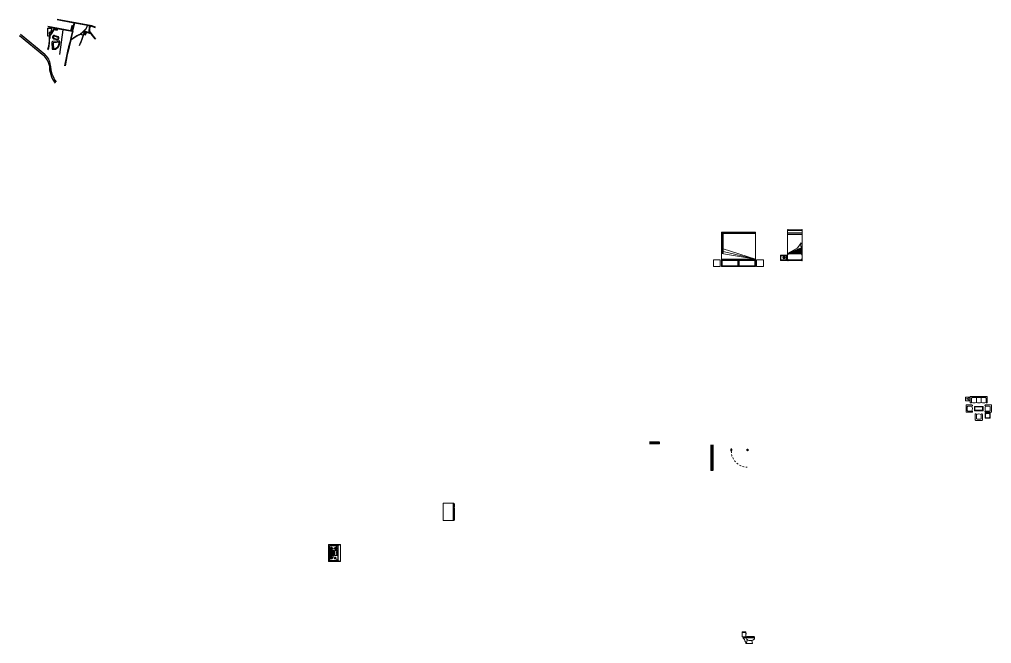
# Model space of a CAD drawing. Header units: millimetres. Extents: x -106 to 2534, y 21 to 2786.
# Drawn here: x 1044.2 to 1101, y 1358.9 to 1395.4 of the extents above; entities that cross this region are included whole.
import ezdxf

# ---------------------------------------------------------------- set-up
doc = ezdxf.new("R2010")
doc.units = ezdxf.units.MM
doc.linetypes.add('ACAD_ISO03W100', pattern=[30, 12, -18])
for name, color, linetype, lineweight in [('achurado', 142, 'Continuous', 9), ('cota', 252, 'Continuous', 15), ('marco', 54, 'Continuous', 25), ('MOBILIARIO', 132, 'Continuous', 20), ('punteada', 210, 'ACAD_ISO03W100', 13)]:
    doc.layers.add(name, color=color, linetype=linetype, lineweight=lineweight)

# ---------------------------------------------------------------- blocks, each defined once
blk = doc.blocks.new('*U12')
for p, q in [((-0.696, 0.5), (0, 0.5)), ((-0.695, -0.5), (-0.696, 0.5)), ((0, 0.5), (-0.533, 0.206)), ((0, -0.5), (0, 0.5)), ((-0.695, -0.5), (0, -0.5)), ((0, -0.5), (-0.533, -0.224))]:
    blk.add_line(p, q)
at = {"color": 1}
for p, q in [((-0.644, 0.438), (-0.643, -0.452)), ((-0.134, 0.438), (-0.644, 0.438)), ((-0.624, 0.418), (-0.623, -0.432)), ((-0.154, 0.418), (-0.624, 0.418)), ((-0.444, 0.288), (-0.592, 0.288)), ((-0.562, 0.173), (-0.562, -0.007)), ((-0.562, 0.173), (-0.39, 0.173)), ((-0.542, 0.153), (-0.542, -0.007)), ((-0.542, 0.153), (-0.41, 0.153)), ((-0.542, 0.133), (-0.41, 0.133)), ((-0.542, 0.113), (-0.41, 0.113)), ((-0.542, 0.093), (-0.41, 0.093)), ((-0.542, 0.073), (-0.41, 0.073)), ((-0.542, 0.053), (-0.41, 0.053)), ((-0.542, 0.033), (-0.41, 0.033)), ((-0.542, 0.013), (-0.41, 0.013)), ((-0.518, 0.284), (-0.518, 0.358)), ((-0.518, 0.284), (-0.518, 0.21)), ((-0.41, 0.153), (-0.41, -0.007)), ((-0.39, 0.173), (-0.39, -0.007)), ((-0.273, 0.264), (-0.367, 0.264)), ((-0.332, 0.143), (-0.192, 0.143)), ((-0.332, 0.143), (-0.332, -0.007)), ((-0.273, 0.264), (-0.273, 0.358)), ((-0.273, 0.273), (-0.273, 0.179)), ((-0.273, 0.264), (-0.179, 0.265)), ((-0.192, 0.143), (-0.192, -0.007)), ((-0.153, -0.432), (-0.154, 0.418)), ((-0.133, -0.452), (-0.134, 0.438)), ((-0.643, -0.452), (-0.133, -0.452)), ((-0.623, -0.432), (-0.153, -0.432)), ((-0.517, -0.298), (-0.591, -0.298)), ((-0.561, -0.187), (-0.562, -0.007)), ((-0.561, -0.187), (-0.39, -0.187)), ((-0.541, -0.167), (-0.542, -0.007)), ((-0.542, -0.007), (-0.41, -0.007)), ((-0.542, -0.027), (-0.41, -0.027)), ((-0.542, -0.047), (-0.41, -0.047)), ((-0.542, -0.067), (-0.41, -0.067)), ((-0.542, -0.087), (-0.41, -0.087)), ((-0.542, -0.107), (-0.41, -0.107)), ((-0.542, -0.127), (-0.41, -0.127)), ((-0.541, -0.147), (-0.41, -0.147)), ((-0.541, -0.167), (-0.41, -0.167)), ((-0.517, -0.298), (-0.517, -0.224)), ((-0.517, -0.298), (-0.443, -0.298)), ((-0.517, -0.298), (-0.517, -0.372)), ((-0.41, -0.167), (-0.41, -0.007)), ((-0.39, -0.187), (-0.39, -0.007)), ((-0.304, -0.298), (-0.378, -0.298)), ((-0.332, -0.157), (-0.332, -0.007)), ((-0.332, -0.157), (-0.192, -0.157)), ((-0.304, -0.298), (-0.304, -0.224)), ((-0.304, -0.298), (-0.23, -0.298)), ((-0.304, -0.298), (-0.304, -0.372)), ((-0.192, -0.157), (-0.192, -0.007))]:
    blk.add_line(p, q, dxfattribs=at)
blk.add_lwpolyline([(-0.695, -0.224), (-0.695, 0.206), (-0.533, 0.206), (-0.533, -0.224)], close=True)
for centre, radius in [((-0.518, 0.284), 0.054), ((-0.518, 0.284), 0.044), ((-0.518, 0.284), 0.024), ((-0.273, 0.264), 0.0738), ((-0.273, 0.264), 0.0638), ((-0.273, 0.264), 0.0438), ((-0.273, 0.264), 0.0338), ((-0.223, 0.111), 0.0131), ((-0.223, 0.05), 0.0131), ((-0.223, -0.006), 0.0131), ((-0.223, -0.008), 0.0131), ((-0.517, -0.298), 0.054), ((-0.517, -0.298), 0.044), ((-0.517, -0.298), 0.024), ((-0.304, -0.298), 0.054), ((-0.304, -0.298), 0.044), ((-0.304, -0.298), 0.024), ((-0.223, -0.064), 0.0131), ((-0.223, -0.125), 0.0131)]:
    blk.add_circle(centre, radius, dxfattribs=at)
blk = doc.blocks.new('cama 6')
for p, q in [((-1.139, 1.086), (-1.139, 0.086)), ((0.961, 1.086), (-1.139, 1.086)), ((-1.089, 1.086), (-1.089, 0.086)), ((-0.939, 1.086), (-0.939, 0.086)), ((-0.909, 1.086), (-0.909, 0.086)), ((-0.809, 1.086), (-0.809, 0.086)), ((-0.066, 0.997), (-0.242, 1.032)), ((-0.242, 1.032), (0.077, 0.797)), ((0.064, 1.077), (0.033, 1.035)), ((0.064, 1.077), (0.566, 1.076)), ((0.487, 0.081), (0.064, 1.077)), ((0.094, 1.007), (0.512, 1.006)), ((0.106, 0.977), (0.511, 0.976)), ((0.116, 0.76), (0.487, 0.081)), ((0.136, 0.907), (0.51, 0.906)), ((0.149, 0.877), (0.51, 0.876)), ((0.179, 0.807), (0.51, 0.806)), ((0.191, 0.777), (0.51, 0.776)), ((0.221, 0.707), (0.51, 0.706)), ((0.234, 0.677), (0.51, 0.676)), ((0.509, 0.187), (0.511, 0.987)), ((0.911, 0.186), (0.911, 0.986)), ((0.961, 0.086), (0.961, 1.086)), ((-1.139, 0.086), (0.961, 0.086)), ((0.264, 0.607), (0.51, 0.606)), ((0.278, 0.576), (0.51, 0.576)), ((0.306, 0.506), (0.51, 0.506)), ((0.319, 0.476), (0.51, 0.476)), ((0.351, 0.4), (0.51, 0.4)), ((0.364, 0.37), (0.509, 0.37)), ((0.394, 0.3), (0.509, 0.3)), ((0.407, 0.27), (0.509, 0.27)), ((0.436, 0.2), (0.509, 0.2)), ((0.449, 0.17), (0.511, 0.17)), ((0.91, 0.086), (0.911, 0.186))]:
    blk.add_line(p, q)
for points in [[(0.947, -0.392), (0.594, -0.392), (0.594, 0.04), (0.947, 0.04)], [(0.911, -0.356), (0.63, -0.356), (0.63, 0.004), (0.911, 0.004)]]:
    blk.add_lwpolyline(points, close=True)
for centre, radius in [((-1.114, 1.061), 0.035), ((0.935, 1.058), 0.035), ((-1.116, 0.118), 0.035), ((0.934, 0.114), 0.035), ((0.76, -0.152), 0.0786), ((0.76, -0.152), 0.0393)]:
    blk.add_circle(centre, radius)
for centre, radius, start, end in [((-0.047, 1.096), 0.1, 258.96231, 322.98993), ((-0.041, 0.636), 0.2, 38.15966, 53.67577), ((0.611, 0.987), 0.1, 96.31927, 179.90056), ((0.811, 0.986), 0.1, 359.90056, 85.86358), ((0.61, 0.187), 0.101, 180.14591, 269.30883), ((0.808, 0.189), 0.103, 270.71291, 358.44877)]:
    blk.add_arc(centre, radius, start, end)
blk = doc.blocks.new('*U27')
at = {"layer": 'cota', "xscale": 0.8571415078527025, "yscale": 0.8571415078527025, "zscale": 0.8571415078527025, "rotation": 270}
blk.add_blockref('cama 6', (885.381, 513.066), dxfattribs=at)
blk = doc.blocks.new('*U84')
at = {"layer": 'marco'}
for p, q in [((881.869, 521.142), (881.869, 519.642)), ((881.869, 521.122), (881.969, 521.122)), ((881.909, 521.122), (881.909, 520.372)), ((881.909, 521.082), (881.939, 521.082)), ((881.924, 521.082), (881.924, 520.412)), ((881.939, 521.122), (881.939, 519.662)), ((881.969, 521.142), (881.969, 519.642)), ((881.909, 520.412), (881.939, 520.412)), ((881.909, 520.372), (881.909, 520.412)), ((881.939, 520.372), (881.909, 520.372)), ((881.939, 520.412), (881.939, 520.372)), ((881.939, 520.412), (881.969, 520.412)), ((881.939, 520.372), (881.939, 520.412)), ((881.969, 520.372), (881.939, 520.372)), ((881.954, 520.372), (881.954, 519.702)), ((881.969, 520.412), (881.969, 520.372)), ((881.869, 519.662), (881.969, 519.662)), ((881.939, 519.702), (881.969, 519.702))]:
    blk.add_line(p, q, dxfattribs=at)
blk = doc.blocks.new('*U90')
at = {"layer": 'marco', "elevation": 3}
for points in [[(892.394, 519.064), (892.394, 518.964), (892.419, 518.964), (892.419, 518.989), (892.444, 518.989), (892.444, 519.064), (892.394, 519.064)], [(893.394, 519.064), (893.394, 518.964), (893.369, 518.964), (893.369, 518.989), (893.344, 518.989), (893.344, 519.064), (893.394, 519.064)]]:
    blk.add_lwpolyline(points, dxfattribs=at)
at = {"layer": 'punteada', "ltscale": 0.005}
blk.add_arc((893.369, 518.964, 3), 0.95, 180, 268.492, dxfattribs=at)
blk = doc.blocks.new('*U18')
at = {"layer": 'MOBILIARIO'}
for p, q in [((837.68, 544.315), (837.68, 544.529)), ((837.68, 544.529), (837.929, 544.529)), ((837.804, 544.422), (837.68, 544.422)), ((837.68, 544.315), (837.929, 544.315)), ((837.929, 544.529), (837.804, 544.422)), ((837.929, 544.315), (837.804, 544.422)), ((837.929, 544.315), (837.929, 544.529)), ((838.037, 544.217), (838.037, 544.454)), ((838.074, 544.491), (838.845, 544.491)), ((838.319, 544.217), (838.319, 544.491)), ((838.6, 544.217), (838.6, 544.491)), ((838.882, 544.454), (838.882, 544.217)), ((837.788, 543.748), (837.788, 543.955)), ((837.825, 543.993), (838.062, 543.993)), ((838.062, 543.711), (837.825, 543.711)), ((838.211, 543.727), (838.211, 543.976)), ((838.211, 543.976), (838.708, 543.976)), ((838.211, 543.727), (838.708, 543.727)), ((838.236, 543.802), (838.236, 543.901)), ((838.285, 543.951), (838.634, 543.951)), ((838.285, 543.752), (838.634, 543.752)), ((838.319, 543.277), (838.319, 543.513)), ((838.6, 543.513), (838.6, 543.277)), ((838.683, 543.802), (838.683, 543.901)), ((838.708, 543.727), (838.708, 543.976)), ((838.835, 543.595), (838.835, 543.297)), ((838.835, 543.595), (839.133, 543.595)), ((838.857, 543.993), (839.094, 543.993)), ((839.094, 543.711), (838.857, 543.711)), ((838.86, 543.52), (838.86, 543.371)), ((838.909, 543.57), (839.059, 543.57)), ((839.108, 543.52), (839.108, 543.371)), ((839.131, 543.955), (839.131, 543.748)), ((839.133, 543.595), (839.133, 543.297)), ((838.563, 543.239), (838.356, 543.239)), ((838.835, 543.297), (839.133, 543.297)), ((838.909, 543.321), (839.059, 543.321))]:
    blk.add_line(p, q, dxfattribs=at)
for points in [[(838.062, 543.636), (837.751, 543.636, -0.414214), (837.714, 543.673), (837.714, 544.03, -0.414214), (837.751, 544.067), (838.062, 544.067)], [(837.962, 544.217), (837.962, 544.528, -0.414214), (837.999, 544.566), (838.92, 544.566, -0.414214), (838.957, 544.528), (838.957, 544.217)], [(838.857, 544.067), (839.168, 544.067, -0.414214), (839.206, 544.03), (839.206, 543.673, -0.414214), (839.168, 543.636), (838.857, 543.636)], [(838.675, 543.513), (838.675, 543.202, -0.414214), (838.638, 543.165), (838.281, 543.165, -0.414214), (838.244, 543.202), (838.244, 543.513)]]:
    blk.add_lwpolyline(points, format="xyb", dxfattribs=at)
for centre, radius, start, end in [((837.999, 544.217), 0.0373, 180, 0), ((838.074, 544.454), 0.0373, 90, 180), ((838.178, 544.604), 0.412, 249.984, 290.016), ((838.062, 544.03), 0.0373, 270, 90), ((838.46, 544.604), 0.412, 249.984, 290.016), ((838.741, 544.604), 0.412, 249.984, 290.016), ((838.857, 544.03), 0.0373, 90, 270), ((838.845, 544.454), 0.0373, 0, 90), ((838.92, 544.217), 0.0373, 180, 0), ((837.825, 543.955), 0.0373, 90, 180), ((837.825, 543.748), 0.0373, 180, 270), ((837.675, 543.852), 0.412, 339.984, 20.016), ((838.062, 543.673), 0.0373, 270, 90), ((838.285, 543.901), 0.0497, 90, 180), ((838.285, 543.802), 0.0497, 180, 270), ((838.281, 543.513), 0.0373, 0, 180), ((838.46, 543.126), 0.412, 69.984, 110.016), ((838.638, 543.513), 0.0373, 0, 180), ((838.634, 543.901), 0.0497, 0, 90), ((838.634, 543.802), 0.0497, 270, 0), ((838.857, 543.673), 0.0373, 90, 270), ((839.244, 543.852), 0.412, 159.984, 200.016), ((838.909, 543.52), 0.0497, 90, 180), ((839.059, 543.52), 0.0497, 0, 90), ((839.094, 543.955), 0.0373, 0, 90), ((839.094, 543.748), 0.0373, 270, 0), ((838.356, 543.277), 0.0373, 180, 270), ((838.563, 543.277), 0.0373, 270, 0), ((838.909, 543.371), 0.0497, 180, 270), ((839.059, 543.371), 0.0497, 270, 0)]:
    blk.add_arc(centre, radius, start, end, dxfattribs=at)
blk = doc.blocks.new('A$C60677ADB')
at = {"layer": 'MOBILIARIO', "ltscale": 5}
for p, q in [((0, 2.455), (0, 0.459)), ((2.002, 2.455), (0, 2.455)), ((0.035, 1.488), (0.035, 2.408)), ((0.035, 2.408), (0.361, 2.408)), ((0.361, 2.408), (0.361, 1.488)), ((0.394, 2.455), (0.394, 0.459)), ((0.441, 2.455), (0.441, 0.459)), ((0.441, 0.459), (0.765, 2.455)), ((0.441, 0.459), (0.878, 2.354)), ((0.441, 0.459), (1.039, 2.354)), ((0.748, 2.354), (2.002, 2.354)), ((0.756, 2.403), (2.002, 2.403)), ((1.926, 0.473), (1.926, 2.455)), ((1.973, 0.473), (1.973, 2.455)), ((2.002, 0.459), (2.002, 2.455)), ((0, 1.457), (0.394, 1.457)), ((0.361, 1.488), (0.035, 1.488)), ((0.035, 1.426), (0.035, 0.506)), ((0.361, 1.426), (0.035, 1.426)), ((0.361, 0.506), (0.361, 1.426)), ((0, 0.459), (2.002, 0.459)), ((0.035, 0.506), (0.361, 0.506))]:
    blk.add_line(p, q, dxfattribs=at)
for points in [[(0, 2.519), (0.4, 2.519), (0.4, 2.919), (0, 2.919)], [(0, 0), (0.4, 0), (0.4, 0.4), (0, 0.4)]]:
    blk.add_lwpolyline(points, close=True, dxfattribs=at)
blk = doc.blocks.new('satitario de perfil')
at = {"layer": 'cota'}
for p, q in [((839.678, 538.103, 0.084), (839.678, 537.834, 0.084)), ((839.678, 538.075, 0.076), (839.897, 538.075, 0.076)), ((839.698, 538.122, 0.09), (839.877, 538.122, 0.09)), ((839.698, 537.815, 0.079), (839.731, 537.815, 0.002)), ((839.731, 537.757, -0.013), (839.731, 537.815, 0.002)), ((839.731, 537.815, 0.002), (839.878, 537.815, 0.002)), ((839.878, 537.815, 0.002), (839.95, 537.815, 0.002)), ((839.897, 538.103, 0.086), (839.897, 538.034, 0.086)), ((839.913, 538.034, 0.078), (839.897, 538.034, 0.086)), ((839.897, 538.034, 0.086), (839.897, 537.976, 0.086)), ((839.913, 537.976, 0.062), (839.897, 537.976, 0.086)), ((839.897, 537.976, 0.086), (839.897, 537.834, 0.086)), ((839.913, 538.034, 0.078), (839.913, 537.976, 0.078)), ((839.95, 537.815, 0.002), (840.384, 537.815, 0.002)), ((839.969, 537.844, 0.012), (840.364, 537.844, 0.012)), ((840.384, 537.824, 0.007), (840.384, 537.815, 0.002)), ((839.731, 537.765), (840.404, 537.765)), ((839.909, 537.429, -0.096), (840.282, 537.429, -0.096)), ((840.404, 537.795, -0.002), (840.404, 537.765))]:
    blk.add_line(p, q, dxfattribs=at)
at = {"layer": 'cota', "extrusion": (-0.058131, -0.275927, 0.959419)}
for p, q in [((839.95, 537.824, 0.005), (839.95, 537.815, 0.002)), ((839.972, 537.658, -0.027), (839.933, 537.429, -0.095)), ((840.24, 537.613, -0.023), (840.282, 537.429, -0.074))]:
    blk.add_line(p, q, dxfattribs=at)
for centre, radius, start, end in [((710.731, 671.28, -197.208), 0.02, 101.8968, 191.8968), ((710.787, 671.028, -197.134), 0.02, 191.8968, 281.8968), ((710.907, 671.316, -197.218), 0.02, 11.8968, 101.8968), ((710.963, 671.042, -197.218), 0.02, 281.8968, 11.8968), ((711.055, 671.05, -197.223), 0.02, 101.8968, 191.8968), ((711.441, 671.128, -197.245), 0.02, 11.8968, 101.8968), ((711.466, 671.103, -197.248), 0.02, 11.8968, 101.8968), ((710.854, 670.939, -197.208), 0.02, 191.8968, 251.4634), ((710.805, 670.791, -197.208), 0.135, 27.2365, 71.4634), ((711.243, 671.03, -197.208), 0.364, 209.1093, 231.8842), ((710.957, 670.67, -197.208), 0.0964, 353.8384, 50.1855), ((711.072, 670.657, -197.208), 0.02, 173.8384, 281.8968)]:
    blk.add_arc(centre, radius, start, end, dxfattribs=at)
for start_param, end_param in [(3.166641, 5.05793), (5.05793, 6.283185)]:
    blk.add_ellipse((840.155, 537.767, -0.015), major_axis=(0.25, -0.002, 0.015), ratio=0.68, start_param=start_param, end_param=end_param, dxfattribs=at)
blk = doc.blocks.new('nevera de perfi')
at = {"color": 1}
for p, q in [((843.075, 530.025), (843.075, 529.025)), ((843.708, 530.025), (843.075, 530.025)), ((843.658, 529.025), (843.658, 530.025)), ((843.708, 529.025), (843.708, 530.025)), ((843.708, 529.992), (843.742, 529.992)), ((843.742, 529.992), (843.742, 529.808)), ((843.742, 529.808), (843.708, 529.808)), ((843.742, 529.758), (843.708, 529.758)), ((843.742, 529.042), (843.742, 529.758)), ((843.075, 529.025), (843.708, 529.025)), ((843.708, 529.042), (843.742, 529.042))]:
    blk.add_line(p, q, dxfattribs=at)
blk = doc.blocks.new('*U85')
at = {"layer": 'marco'}
for p, q in [((881.869, 520.692), (881.869, 520.105)), ((881.869, 520.672), (881.969, 520.672)), ((881.909, 520.672), (881.909, 520.372)), ((881.909, 520.632), (881.939, 520.632)), ((881.909, 520.412), (881.939, 520.412)), ((881.909, 520.372), (881.909, 520.412)), ((881.939, 520.372), (881.909, 520.372)), ((881.924, 520.632), (881.924, 520.412)), ((881.939, 520.672), (881.939, 520.125)), ((881.939, 520.412), (881.939, 520.372)), ((881.939, 520.412), (881.969, 520.412)), ((881.939, 520.372), (881.939, 520.412)), ((881.969, 520.372), (881.939, 520.372)), ((881.954, 520.372), (881.954, 520.165)), ((881.969, 520.692), (881.969, 520.105)), ((881.969, 520.412), (881.969, 520.372)), ((881.869, 520.125), (881.969, 520.125)), ((881.939, 520.165), (881.969, 520.165))]:
    blk.add_line(p, q, dxfattribs=at)

msp = doc.modelspace()

# ---------------------------------------------------------------- hatches: boundary and pattern name
at = {"layer": 'achurado'}
h = msp.add_hatch(dxfattribs=at)
h.set_pattern_fill('LINE', color=256, scale=0.003, style=0)
h.paths.add_polyline_path([(1046.373, 1394.749), (1046.41, 1394.816), (1046.229, 1394.85, 0.00057), (1046.18, 1394.775)])
h = msp.add_hatch(dxfattribs=at)
h.set_pattern_fill('LINE', color=256, scale=0.003, style=0)
h.paths.add_polyline_path([(1047.332, 1394.996), (1047.233, 1395.019), (1047.157, 1394.712), (1047.263, 1394.692)])
h = msp.add_hatch(dxfattribs=at)
h.set_pattern_fill('JIS_WOOD', color=256, scale=0.00618, style=0)
h.set_pattern_definition([(45, (-921.924624, -1478.0411266), (-0.0030898040444, 0.0030898040444), [])])
h.paths.add_polyline_path([(1048.046, 1394.517), (1047.958, 1394.552), (1047.937, 1394.509), (1048.022, 1394.467)])

# ---------------------------------------------------------------- linework, layer by layer
for p, q in [((1048.391, 1394.997), (1046.369, 1395.371)), ((1047.368, 1395.156), (1046.369, 1395.341)), ((1046.458, 1394.844), (1045.816, 1394.965)), ((1046.2, 1394.856), (1045.816, 1394.929)), ((1045.816, 1394.86), (1046.041, 1394.86)), ((1045.816, 1394.389), (1045.816, 1394.86)), ((1046.041, 1394.86), (1046.03, 1394.699)), ((1046.18, 1394.775), (1046.373, 1394.749)), ((1046.469, 1394.805), (1046.229, 1394.85)), ((1046.373, 1394.749), (1046.41, 1394.816)), ((1047.263, 1394.692), (1046.458, 1394.844)), ((1047.257, 1394.66), (1046.469, 1394.805)), ((1047.233, 1395.019), (1047.157, 1394.712)), ((1047.233, 1395.019), (1047.332, 1394.996)), ((1047.263, 1394.692), (1047.368, 1395.156)), ((1047.29, 1394.688), (1047.398, 1395.15)), ((1048.14, 1395.013), (1047.398, 1395.15)), ((1048.255, 1394.991), (1048.148, 1395.011)), ((1048.391, 1394.966), (1048.328, 1394.978)), ((1048.619, 1394.92), (1048.391, 1394.997)), ((1048.619, 1394.889), (1048.391, 1394.966)), ((1044.167, 1394.43), (1045.59, 1393.26)), ((1044.224, 1394.501), (1045.648, 1393.331)), ((1045.919, 1394.389), (1045.816, 1394.389)), ((1046.01, 1394.613), (1045.911, 1394.613)), ((1045.911, 1394.613), (1045.919, 1394.389)), ((1046.03, 1394.699), (1046.01, 1394.699)), ((1046.01, 1394.699), (1046.01, 1394.613)), ((1046.16, 1394.245), (1046.386, 1394.195)), ((1046.164, 1394.277), (1046.201, 1394.405)), ((1046.164, 1394.277), (1046.373, 1394.221)), ((1046.201, 1394.405), (1046.41, 1394.344)), ((1046.209, 1394.425), (1046.426, 1394.367)), ((1046.7, 1394.763), (1046.499, 1393.314)), ((1047.165, 1394.304), (1047.106, 1394.022)), ((1047.257, 1394.66), (1047.165, 1394.304)), ((1047.195, 1394.304), (1047.169, 1394.178)), ((1047.29, 1394.688), (1047.195, 1394.304)), ((1047.85, 1394.31), (1047.733, 1393.989)), ((1047.909, 1394.658), (1047.751, 1394.518)), ((1047.751, 1394.518), (1047.889, 1394.444)), ((1047.889, 1394.444), (1047.784, 1394.164)), ((1047.909, 1394.479), (1047.85, 1394.31)), ((1047.889, 1394.444), (1047.944, 1394.583)), ((1047.944, 1394.583), (1047.909, 1394.658)), ((1047.984, 1394.65), (1047.909, 1394.479)), ((1048.299, 1394.576), (1047.935, 1394.696)), ((1047.958, 1394.552), (1047.937, 1394.509)), ((1047.937, 1394.509), (1048.022, 1394.467)), ((1047.979, 1394.595), (1047.958, 1394.552)), ((1048.046, 1394.517), (1047.958, 1394.552)), ((1047.958, 1394.552), (1048.046, 1394.517)), ((1048, 1394.638), (1047.979, 1394.595)), ((1048.064, 1394.553), (1047.979, 1394.595)), ((1047.979, 1394.595), (1048.063, 1394.553)), ((1048.335, 1394.531), (1047.984, 1394.65)), ((1048.088, 1394.603), (1048, 1394.638)), ((1048.022, 1394.467), (1048.046, 1394.517)), ((1048.043, 1394.51), (1048.067, 1394.56)), ((1048.063, 1394.553), (1048.088, 1394.603)), ((1048.248, 1394.639), (1048.299, 1394.576)), ((1048.282, 1394.639), (1048.611, 1394.218)), ((1048.335, 1394.531), (1048.575, 1394.229)), ((1046.095, 1394.084), (1046.059, 1394.039)), ((1046.059, 1394.039), (1046.072, 1393.632)), ((1046.069, 1393.739), (1046.143, 1393.743)), ((1046.503, 1394.112), (1046.095, 1394.084)), ((1046.131, 1393.968), (1046.148, 1393.647)), ((1046.481, 1394.046), (1046.17, 1394.01)), ((1046.394, 1394.104), (1046.374, 1394.034)), ((1047.038, 1393.765), (1046.974, 1393.525)), ((1047.068, 1393.765), (1047.005, 1393.525)), ((1047.106, 1394.022), (1047.038, 1393.765)), ((1047.136, 1394.022), (1047.068, 1393.765)), ((1047.163, 1394.153), (1047.136, 1394.022)), ((1047.784, 1394.164), (1047.659, 1393.834)), ((1046.929, 1393.314), (1046.799, 1392.66)), ((1046.959, 1393.314), (1046.829, 1392.66)), ((1046.974, 1393.525), (1046.929, 1393.314)), ((1047.005, 1393.525), (1046.959, 1393.314))]:
    msp.add_line(p, q)
for centre, radius, start, end in [((1079.073, 1373.402), 39.254, 146.8701, 147.5397), ((1079.092, 1373.38), 39.254, 146.8418, 147.5397), ((1055.27, 1387.274), 10.435, 133.6883, 134.8727), ((1053.261, 1389.536), 7.422, 134.4818, 136.1), ((1046.785, 1395.501), 1.44, 332.2911, 340.1884), ((1047.204, 1395.319), 0.993, 329.814, 341.9313), ((1048.564, 1394.768), 0.341, 156.1903, 202.2977), ((1048.145, 1394.952), 0.116, 336.8058, 19.843), ((1048.597, 1394.768), 0.341, 142.167, 202.2977), ((1201.165, 1384.101), 155.592, 176.24083, 176.39871), ((1018.393, 1395.795), 27.583, 355.9601, 356.8506), ((1046.238, 1394.306), 0.33, 150.1508, 180.7296), ((1046.358, 1394.277), 0.424, 156.1809, 179.6439), ((1046.184, 1394.335), 0.0934, 74.6429, 255.2737), ((1046.385, 1394.285), 0.0646, 259.5147, 67.016), ((1046.38, 1394.287), 0.0922, 274.0785, 60.0925), ((1053.623, 1384.779), 11.384, 121.6654, 124.5719), ((1060.229, 1373.849), 24.163, 121.3881, 122.7188), ((1047.096, 1395.467), 1.133, 298.9357, 316.1096), ((1047.117, 1395.417), 1.086, 299.179, 310.6702), ((1047.14, 1395.417), 1.072, 309.7647, 315.7737), ((1045.528, 1393.848), 0.353, 324.4552, 4.1932), ((1045.558, 1393.834), 0.35, 317.481, 2.9775), ((1046.151, 1393.994), 0.371, 257.7628, 18.4154), ((1046.162, 1393.978), 0.0333, 77.5036, 196.9751), ((1046.135, 1393.996), 0.35, 272.1839, 8.2819), ((1044.747, 1392.397), 1.206, 15.1328, 45.6593), ((1045.132, 1392.671), 0.838, 2.8923, 52.0467), ((1047.639, 1392.682), 1.728, 179.024, 216.8143), ((1047.699, 1392.755), 1.73, 181.1974, 216.8022)]:
    msp.add_arc(centre, radius, start, end)

# ---------------------------------------------------------------- block references
at = {"layer": 'cota'}
msp.add_blockref('*U12', (1062.922, 1364.178), dxfattribs=at)
at = {"layer": 'MOBILIARIO', "rotation": 90}
msp.add_blockref('A$C60677ADB', (1087.63, 1380.922), dxfattribs=at)
at = {"layer": 'MOBILIARIO'}
for name, p in [('*U27', (203.578, 869.032)), ('*U18', (261.752, 828.767)), ('nevera de perfi', (225.841, 837.061)), ('satitario de perfil', (246.712, 821.452))]:
    msp.add_blockref(name, p, dxfattribs=at)
at = {"layer": 'punteada', "rotation": 270}
msp.add_blockref('*U85', (560.867, 2252.524), dxfattribs=at)
at = {"layer": 'punteada'}
for name, p in [('*U84', (202.697, 849.351)), ('*U90', (193.333, 851.178))]:
    msp.add_blockref(name, p, dxfattribs=at)

doc.saveas('drawing.dxf')
